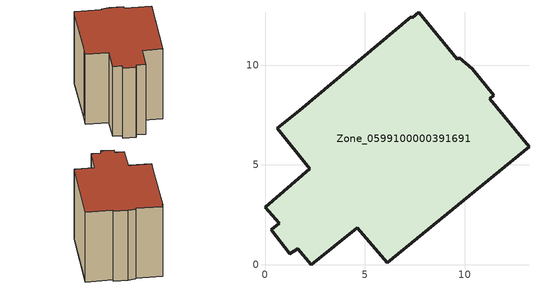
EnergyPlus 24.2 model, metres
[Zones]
Zone_0599100000391691
 floor ground (C_G): 7.33,12.41 7.38,12.37 7.7,12.64 9.64,10.28 9.73,10.36 10.38,9.81 11.46,8.49 11.25,8.31 13.22,5.92 6.12,0.09 4.62,1.84 2.32,0 1.65,0.79 1.24,0.55 0.3,1.76 0.71,2.08 0,2.88 2.25,4.8 0.61,6.83 1.73,7.75 z0
 wall outside (C_F): 6.12,0.09 13.22,5.92 11.25,8.31 11.46,8.49 10.38,9.81 9.73,10.36 9.64,10.28 7.7,12.64 7.38,12.37 7.33,12.41 1.73,7.75 0.61,6.83 2.25,4.8 0,2.88 0.71,2.08 0.3,1.76 1.24,0.55 1.65,0.79 2.32,0 4.62,1.84 6.12,0.09 z0:9.17
 roof outside (C_R): 1.73,7.75 0.61,6.83 2.25,4.8 0,2.88 0.71,2.08 0.3,1.76 1.24,0.55 1.65,0.79 2.32,0 4.62,1.84 6.12,0.09 13.22,5.92 11.25,8.31 11.46,8.49 10.38,9.81 9.73,10.36 9.64,10.28 7.7,12.64 7.38,12.37 7.33,12.41 z9.17
[BUILDING]
Pand.0599100000391691: North Axis=0; Terrain=City; Loads Convergence Tolerance Value=0.04; Temperature Convergence Tolerance Value=0.4; Solar Distribution=FullExterior; Maximum Number of Warmup Days=25; Minimum Number of Warmup Days=1
[Site:Location]
Rotterdam.The.Hague.AP_ZH_NLD Design_Conditions: Latitude=51.96; Longitude=4.45; Time Zone=1; Elevation=-4.5
[SITE:GROUNDTEMPERATURE:BUILDINGSURFACE]
18, 18, 18, 18, 18, 18, 18, 18, 18, 18, 18, 18
[MATERIAL] Thermal Absorptance=0.9; Solar Absorptance=0.7; Visible Absorptance=0.7
Name | Roughness | Thickness | Conductivity | Density | Specific Heat
G.TI.1946 | MediumSmooth | 0.15 | 1 | 540 | 1210
F.TI.1946 | Rough | 0.3 | 0.857143 | 1920 | 840
R.TI.1946 | MediumRough | 0.2 | 0.1 | 1500 | 1000
[CONSTRUCTION]
C_G: G.TI.1946
C_F: F.TI.1946
C_R: R.TI.1946
[ZONE]
Zone_0599100000391691: Type=1; Multiplier=1; Ceiling Height=Autocalculate; Volume=Autocalculate; Floor Area=autocalculate; Part of Total Floor Area=Yes
[ZONEINFILTRATION:DESIGNFLOWRATE]
Infil_Zone_0599100000391691: Zone or ZoneList or Space or SpaceList=Zone_0599100000391691; Schedule=AlwaysOn; Design Flow Rate Calculation Method=Flow/Area; Flow Rate per Floor Area=0.003; Constant Term Coefficient=1; Temperature Term Coefficient=0; Velocity Term Coefficient=0; Velocity Squared Term Coefficient=0
[HVACTEMPLATE:ZONE:IDEALLOADSAIRSYSTEM]
Zone_0599100000391691: Maximum Heating Supply Air Temperature=50; Minimum Cooling Supply Air Temperature=13; Maximum Heating Supply Air Humidity Ratio=0.0156; Minimum Cooling Supply Air Humidity Ratio=0.0077; Heating Limit=NoLimit; Cooling Limit=NoLimit; Dehumidification Control Type=ConstantSensibleHeatRatio; Cooling Sensible Heat Ratio=0.7; Dehumidification Setpoint=60; Humidification Control Type=None; Humidification Setpoint=30; Outdoor Air Method=None; Outdoor Air Flow Rate per Person=0.00944; Outdoor Air Flow Rate per Zone Floor Area=0; Outdoor Air Flow Rate per Zone=0; Demand Controlled Ventilation Type=None; Outdoor Air Economizer Type=NoEconomizer; Heat Recovery Type=None; Sensible Heat Recovery Effectiveness=0.7; Latent Heat Recovery Effectiveness=0.65
[ZONECONTROL:THERMOSTAT]
ThermostatControl_Zone_0599100000391691: Zone or ZoneList=Zone_0599100000391691; Control Type Schedule=DualSetpointControlType; Control 1=Thermostat_Zone_0599100000391691; Temperature Difference Between Cutout And Setpoint=0
[THERMOSTATSETPOINT:DUALSETPOINT]
Thermostat_Zone_0599100000391691: Heating Setpoint Temperature Schedule=HeatingSetpoint_Zone_0599100000391691; Cooling Setpoint Temperature Schedule=CoolingSetpoint_Zone_0599100000391691
[SCHEDULE:COMPACT]
HeatingSetpoint_Zone_0599100000391691: Through: 12/31, For: AllDays, Until: 24:00, 21
CoolingSetpoint_Zone_0599100000391691: Through: 12/31, For: AllDays, Until: 24:00, 24
DualSetpointControlType: Through: 12/31, For: AllDays, Until: 24:00, 4
AlwaysOn: Through: 12/31, For: AllDays, Until: 24:00, 1
